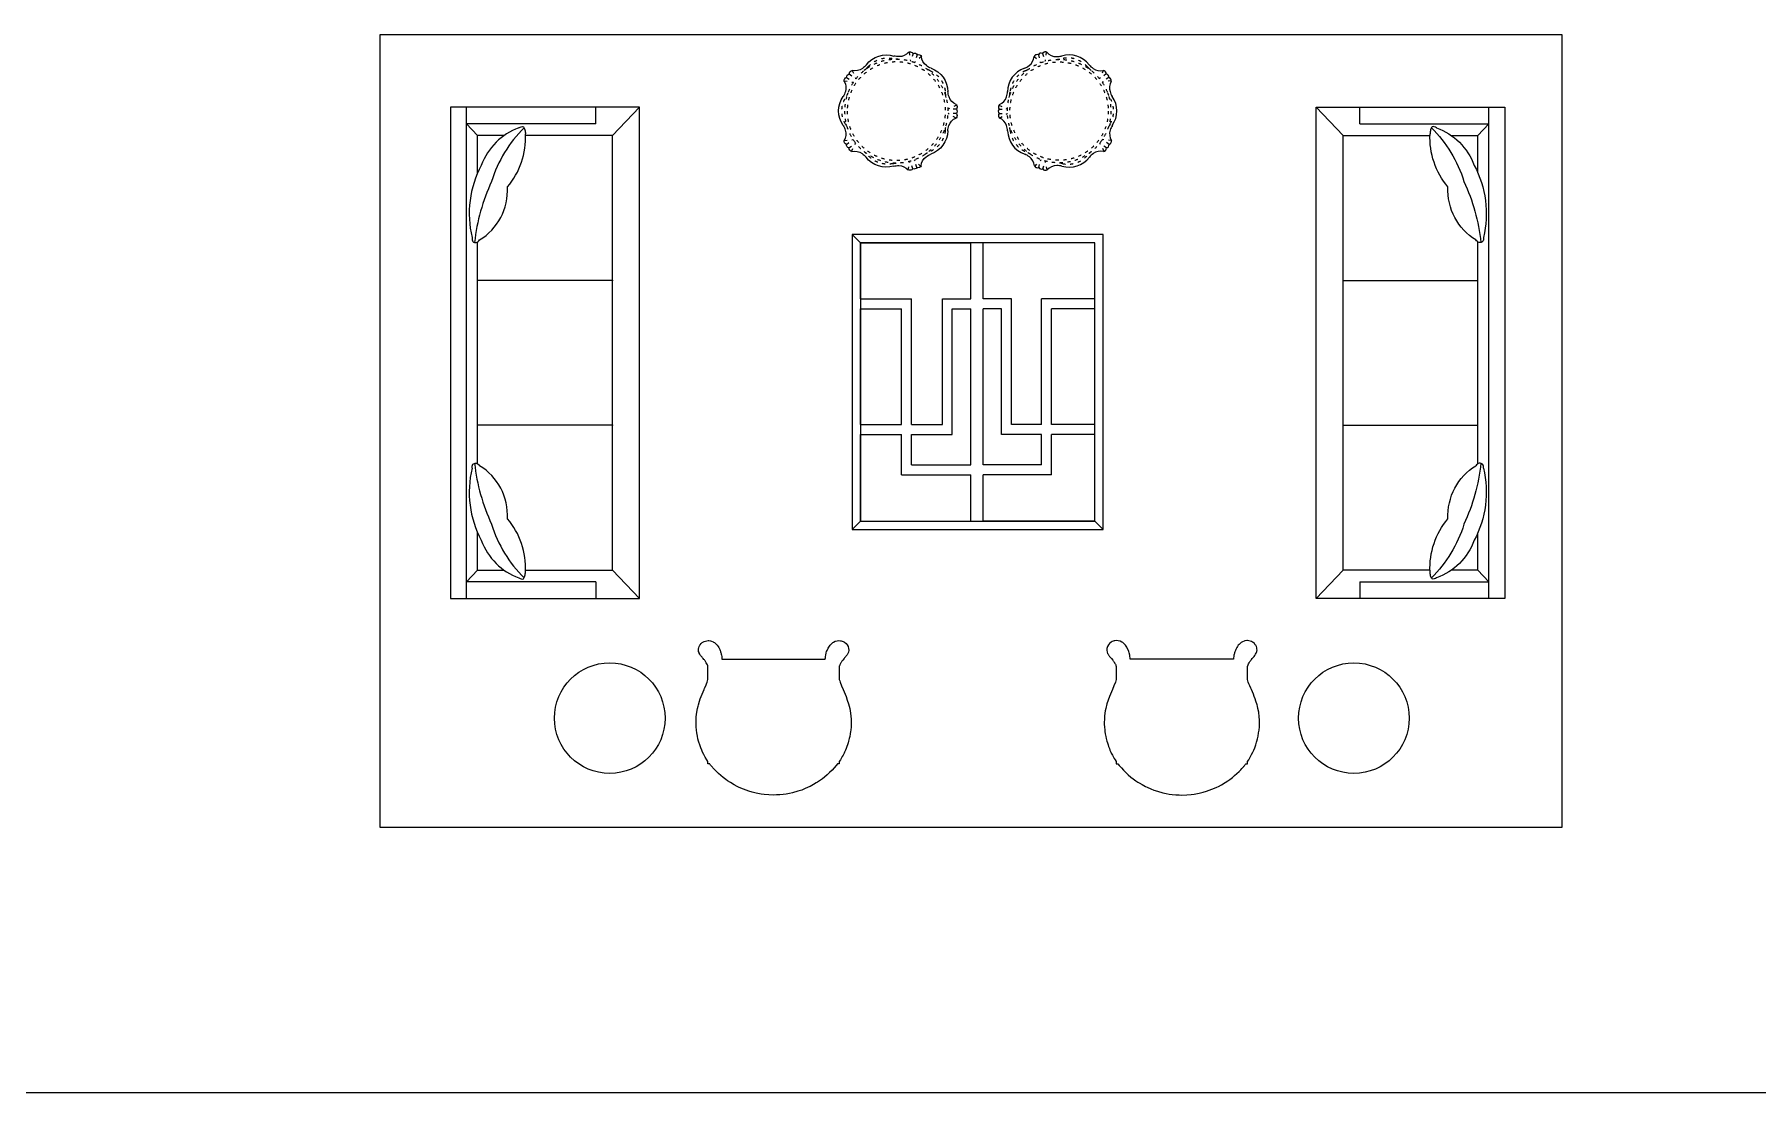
# Model space of a CAD drawing. Extents: x 185064 to 343242, y -369192 to -264966.
# Drawn here: x 204981 to 213220, y -295675 to -290616 of the extents above; entities that cross this region are included whole.
import ezdxf

# ---------------------------------------------------------------- set-up
doc = ezdxf.new("R2010")
doc.units = 0
doc.linetypes.add('ACAD_ISO03W100', pattern=[30, 12, -18])
doc.layers.add('J-家具', color=1, linetype='Continuous')

# ---------------------------------------------------------------- blocks, each defined once
blk = doc.blocks.new('A$C7D954C95')
at = {"color": 3}
for p, q in [((136, 814), (0, 950)), ((0, 950), (0, 0)), ((2350, 950), (0, 950)), ((2350, 950), (2214, 814)), ((2350, 0), (2350, 950)), ((136, 814), (136, 376.7)), ((2214, 814), (136, 814)), ((2214, 376.7), (2214, 814)), ((80, 730), (0, 730)), ((80, 730), (80, 80)), ((2270, 730), (2270, 80)), ((2270, 730), (2350, 730)), ((136, 268.6), (136, 136)), ((2214, 136), (2214, 268.6)), ((136, 136), (80, 80)), ((313.9, 136), (136, 136)), ((1706, 136), (644, 136)), ((2214, 136), (2036.1, 136)), ((2214, 136), (2270, 80)), ((2350, 80), (0, 80)), ((0, 0), (2350, 0))]:
    blk.add_line(p, q, dxfattribs=at)
at = {"color": 1}
for p, q in [((828.7, 814), (828.7, 136)), ((1521.3, 814), (1521.3, 136))]:
    blk.add_line(p, q, dxfattribs=at)
at = {"color": 8}
for centre, radius, start, end in [((550.2, 793.2), 618.9, 223.15451, 251.66948), ((393.7, 443.1), 311.2, 198.71541, 248.32578), ((145.2, 23.5), 353.3, 48.0275, 92.85133), ((2204.8, 23.5), 353.3, 87.14867, 131.9725), ((1799.8, 793.2), 618.9, 288.33052, 316.84549), ((1956.3, 443.1), 311.2, 291.67422, 341.28459), ((394.2, 9.8), 276.7, 29.45369, 92.6435), ((1955.8, 9.8), 276.7, 87.3565, 150.54631), ((753.5, 1022.1), 908.2, 244.01448, 263.25362), ((1596.5, 1022.1), 908.2, 276.74638, 295.98552), ((508.6, 561.2), 467.7, 240.56956, 284.19578), ((1841.4, 561.2), 467.7, 255.80422, 299.43044)]:
    blk.add_arc(centre, radius, start, end, dxfattribs=at)
for points, knots in [([(99, 343.2), (95, 351.7), (88.4, 366.1), (109.9, 375.5), (121.3, 376.1), (127.6, 376.4)], [0, 0, 0, 0, 23.122288, 38.994209, 58.496348, 58.496348, 58.496348, 58.496348]), ([(2251, 343.2), (2255, 351.7), (2261.6, 366.1), (2240.1, 375.5), (2228.7, 376.1), (2222.4, 376.4)], [0, 0, 0, 0, 23.122288, 38.994209, 58.496348, 58.496348, 58.496348, 58.496348]), ([(623.2, 107.8), (630.6, 107.7), (644.6, 107.5), (650.1, 131.5), (640.4, 140.8), (635.1, 145.9)], [0, 0, 0, 0, 19.656899, 37.219325, 57.991517, 57.991517, 57.991517, 57.991517]), ([(1726.8, 107.8), (1719.4, 107.7), (1705.4, 107.5), (1699.9, 131.5), (1709.6, 140.8), (1714.9, 145.9)], [0, 0, 0, 0, 19.656899, 37.219325, 57.991517, 57.991517, 57.991517, 57.991517])]:
    blk.add_open_spline(points, degree=3, knots=knots, dxfattribs=at)
at = {"color": 3}
for p in [(828.7, 814), (1521.3, 814)]:
    blk.add_point(p, dxfattribs=at)
blk = doc.blocks.new('chajjjj')
at = {"color": 3, "lineweight": 13}
for p, q in [((0, 105.8), (1000, 105.8)), ((0, -1070), (0, 105.8)), ((1000, 105.8), (1000, -1070)), ((1000, -1070), (0, -1070))]:
    blk.add_line(p, q, dxfattribs=at)
at = {"color": 251, "lineweight": 13}
for p, q in [((33, 72.9), (967, 72.9)), ((33, -1037), (33, 72.9)), ((967, 72.9), (1000, 105.8)), ((967, 72.9), (967, -1037)), ((33, -1037), (0, -1070)), ((967, -1037), (33, -1037)), ((967, -1037), (1000, -1070))]:
    blk.add_line(p, q, dxfattribs=at)
at = {"color": 250, "lineweight": 13}
for p, q in [((33, -151.5), (33, 72.9)), ((33, 72.9), (478.3, 72.9)), ((478.3, -151.5), (478.3, 72.9)), ((967, 72.9), (527.9, 72.9)), ((527.9, -151.5), (527.9, 72.9)), ((967, -151.5), (967, 72.9)), ((33, -151.5), (245.8, -151.5)), ((33, -651.9), (33, -191.1)), ((33, -191.1), (206.2, -191.1)), ((206.2, -651.9), (206.2, -191.1)), ((245.8, -651.9), (245.8, -151.5)), ((365.2, -151.5), (478.3, -151.5)), ((365.2, -651.9), (365.2, -151.5)), ((404.7, -191.1), (478.3, -191.1)), ((404.7, -691.4), (404.7, -191.1)), ((478.3, -812.3), (478.3, -191.1)), ((641, -151.5), (527.9, -151.5)), ((527.9, -812.3), (527.9, -191.1)), ((601.4, -191.1), (527.9, -191.1)), ((601.4, -691.4), (601.4, -191.1)), ((641, -651.9), (641, -151.5)), ((967, -151.5), (764.2, -151.5)), ((764.2, -651.9), (764.2, -151.5)), ((967, -191.1), (803.8, -191.1)), ((803.8, -651.9), (803.8, -191.1)), ((967, -651.9), (967, -191.1)), ((33, -651.9), (206.2, -651.9)), ((245.8, -651.9), (365.2, -651.9)), ((764.2, -651.9), (641, -651.9)), ((967, -651.9), (803.8, -651.9)), ((33, -1037), (33, -691.4)), ((33, -691.4), (206.2, -691.4)), ((206.2, -851.8), (206.2, -691.4)), ((245.8, -691.4), (404.7, -691.4)), ((245.8, -812.3), (245.8, -691.4)), ((764.2, -691.4), (601.4, -691.4)), ((764.2, -812.3), (764.2, -691.4)), ((967, -691.4), (803.8, -691.4)), ((803.8, -851.8), (803.8, -691.4)), ((967, -1037), (967, -691.4)), ((245.8, -812.3), (365.2, -812.3)), ((365.2, -812.3), (478.3, -812.3)), ((641, -812.3), (527.9, -812.3)), ((764.2, -812.3), (641, -812.3)), ((206.2, -851.8), (478.3, -851.8)), ((478.3, -1037), (478.3, -851.8)), ((527.9, -1037), (527.9, -851.8)), ((803.8, -851.8), (527.9, -851.8)), ((33, -1037), (478.3, -1037)), ((967, -1037), (527.9, -1037))]:
    blk.add_line(p, q, dxfattribs=at)
blk = doc.blocks.new('u111111111122221111111')
at = {"layer": 'J-家具', "color": 3, "linetype": 'ACAD_ISO03W100', "lineweight": 13}
for p, q in [((-26.2, 230.5), (-8.3, 199.8)), ((-8.3, 231.9), (-8.3, 199.8)), ((24.2, 232.1), (8.3, 199.8)), ((8.3, 231.9), (8.3, 199.8)), ((-217.9, 79.6), (-187.5, 69.7)), ((-213.3, 94.8), (-187.5, 69.7)), ((211.1, 96.1), (187.5, 69.7)), ((217.9, 79.6), (187.5, 69.7)), ((-227.3, 46.3), (-192.6, 53.8)), ((-223.1, 63.7), (-192.6, 53.8)), ((223.1, 63.7), (192.6, 53.8)), ((228.2, 48.7), (192.6, 53.8)), ((-156, -173.5), (-124.2, -156.8)), ((-143, -182.7), (-124.2, -156.8)), ((-129.5, -192.5), (-110.7, -166.6)), ((-114.3, -201.9), (-110.7, -166.6)), ((129.5, -192.5), (110.7, -166.6)), ((116.8, -202), (110.7, -166.6)), ((143, -182.7), (124.2, -156.8)), ((156.7, -171.1), (124.2, -156.8))]:
    blk.add_line(p, q, dxfattribs=at)
for radius in [200, 190]:
    blk.add_circle((0, 0), radius, dxfattribs=at)
at = {"layer": 'J-家具', "color": 3, "lineweight": 13}
for centre, radius, start, end in [((-81.8, 279.4), 80.6, 274.36389, 289.05359), ((-70.8, 249), 48.3, 288.39738, 337.46134), ((-16.8, 221), 13.4, 97.57763, 134.68134), ((0, 0), 235, 94.0388, 94.5239), ((-15.7, 222.6), 11.8, 51.34774, 93.97054), ((0, 222.4), 12.6, 48.59027, 131.40973), ((15.7, 222.6), 11.8, 86.02946, 128.65226), ((0, 0), 235, 85.4761, 85.9612), ((16.8, 221), 13.4, 45.31866, 82.42237), ((70.8, 249), 48.3, 202.53866, 251.60262), ((81.8, 279.4), 80.6, 250.94641, 265.63611), ((-240.5, 164.2), 80.6, 322.94641, 337.63611), ((-73.8, 101.6), 97.5, 91.07587, 160.92413), ((73.8, 101.6), 97.5, 19.07587, 88.92413), ((240.5, 164.2), 80.6, 202.36389, 217.05359), ((-211.5, 68.7), 12.6, 120.59027, 203.40973), ((-206.8, 83.7), 11.8, 158.02946, 200.65226), ((0, 0), 235, 157.4761, 157.9612), ((-205, 84.2), 13.4, 117.31866, 154.42237), ((-215, 144.2), 48.3, 274.53866, 323.60262), ((-317.5, 201.7), 176.3, 328.81013, 335.78226), ((317.5, 201.7), 176.3, 204.21774, 211.18987), ((215, 144.2), 48.3, 216.39738, 265.46134), ((205, 84.2), 13.4, 25.57763, 62.68134), ((0, 0), 235, 22.0388, 22.5239), ((206.8, 83.7), 11.8, 339.34774, 21.97054), ((211.5, 68.7), 12.6, 336.59027, 59.40973), ((-215.4, 52.3), 13.4, 169.57763, 206.68134), ((0, 0), 235, 166.0388, 166.5239), ((-216.6, 53.8), 11.8, 123.34774, 165.97054), ((-258.7, 9.7), 48.3, 0.39738, 49.46134), ((-291, 8.5), 80.6, 346.36389, 1.05359), ((258.7, 9.7), 48.3, 130.53866, 179.60262), ((291, 8.5), 80.6, 178.94641, 193.63611), ((216.6, 53.8), 11.8, 14.02946, 56.65226), ((215.4, 52.3), 13.4, 333.31866, 10.42237), ((0, 0), 235, 13.4761, 13.9612), ((-119.4, -38.8), 97.5, 163.07587, 232.92413), ((119.4, -38.8), 97.5, 307.07587, 16.92413), ((-230.4, -178), 80.6, 34.94641, 49.63611), ((-203.6, -159.9), 48.3, 346.53866, 35.60262), ((203.6, -159.9), 48.3, 144.39738, 193.46134), ((290, -239.7), 176.3, 132.21774, 139.18987), ((230.4, -178), 80.6, 130.36389, 145.05359), ((-143.5, -168.9), 13.4, 189.31866, 226.42237), ((0, 0), 235, 229.4761, 229.9612), ((-143.6, -170.8), 11.8, 230.02946, 272.65226), ((-130.7, -179.9), 12.6, 192.59027, 275.40973), ((-118.1, -189.3), 11.8, 195.34774, 237.97054), ((0, 0), 235, 238.0388, 238.5239), ((-89.1, -243), 48.3, 72.39738, 121.46134), ((-98, -274.2), 80.6, 58.36389, 73.05359), ((98, -274.2), 80.6, 106.94641, 121.63611), ((89.1, -243), 48.3, 58.53866, 107.60262), ((0, 0), 235, 301.4761, 301.9612), ((118.1, -189.3), 11.8, 302.02946, 344.65226), ((130.7, -179.9), 12.6, 264.59027, 347.40973), ((143.6, -170.8), 11.8, 267.34774, 309.97054), ((0, 0), 235, 310.0388, 310.5239), ((143.5, -168.9), 13.4, 313.57763, 350.68134), ((-116.3, -188.7), 13.4, 241.57763, 278.68134), ((0, -125.6), 97.5, 235.07587, 304.92413), ((116.3, -188.7), 13.4, 261.31866, 298.42237)]:
    blk.add_arc(centre, radius, start, end, dxfattribs=at)
at = {"layer": 'J-家具', "color": 3, "linetype": 'ACAD_ISO03W100', "lineweight": 13}
for centre, radius, start, end in [((-64.4, 88.6), 101, 95.81533, 156.18467), ((-93.7, 364.3), 176.3, 276.21774, 283.18987), ((93.7, 364.3), 176.3, 256.81013, 263.78226), ((64.4, 88.6), 101, 23.81533, 84.18467), ((-375.5, 23.5), 176.3, 348.21774, 355.18987), ((375.5, 23.5), 176.3, 184.81013, 191.78226), ((-104.2, -33.9), 101, 167.81533, 228.18467), ((104.2, -33.9), 101, 311.81533, 12.18467), ((-290, -239.7), 176.3, 40.81013, 47.78226), ((-138.3, -349.8), 176.3, 60.21774, 67.18987), ((0, -109.5), 101, 239.81533, 300.18467), ((138.3, -349.8), 176.3, 112.81013, 119.78226)]:
    blk.add_arc(centre, radius, start, end, dxfattribs=at)

msp = doc.modelspace()

# ---------------------------------------------------------------- linework, layer by layer
at = {"color": 8}
msp.add_line((185063.7, -295675.3), (343241.6, -295675.3), dxfattribs=at)
msp.add_lwpolyline([(206634, -290615.6), (212283.7, -290615.6), (212283.7, -294407.5), (206634, -294407.5)], close=True, dxfattribs=at)
at = {"color": 1}
msp.add_lwpolyline([(208891.2, -292982.8), (210091.2, -292982.8), (210091.2, -291571.8), (208891.2, -291571.8)], close=True, dxfattribs=at)
at = {"color": 3}
for points in [[(208861.5, -293781.8), (208867.6, -293798.6), (208873.3, -293816.6), (208878.9, -293838.8), (208881.3, -293850.4), (208884.6, -293874.4), (208885.8, -293890.9), (208886.1, -293904.9), (208885.9, -293916.1), (208885.4, -293925.8), (208883.9, -293943.2), (208883.1, -293949.3), (208881.4, -293960.5), (208879.1, -293972.5), (208876.8, -293982.7), (208873.8, -293994.6), (208871.3, -294003.2), (208868.4, -294012.5), (208865.3, -294021.2), (208861.8, -294030.4), (208858.8, -294037.7), (208854.7, -294047), (208852.5, -294051.7), (208847.3, -294062.1), (208843.7, -294068.7), (208838.2, -294078.2), (208834.8, -294083.8), (208829.1, -294092.5), (208829.1, -294103.7), (208820.9, -294103.7), (208814.3, -294111.8), (208804.4, -294123.3), (208794.7, -294133.7), (208783, -294145.4), (208771.4, -294156), (208758.8, -294166.6), (208748.5, -294174.7), (208734.9, -294184.4), (208725.3, -294190.9), (208719.3, -294194.6), (208705.3, -294202.9), (208689.8, -294211.1), (208681.1, -294215.4), (208663.2, -294223.3), (208649.3, -294228.7), (208631.3, -294234.9), (208605.7, -294242), (208590.7, -294245.2), (208575.3, -294248), (208561.2, -294249.9), (208544.6, -294251.6), (208528.5, -294252.4), (208515.1, -294252.7), (208492.1, -294252), (208469.9, -294250), (208456.4, -294248.2), (208432.3, -294243.7), (208412.8, -294239), (208396.7, -294234.2), (208384.7, -294230.1), (208371.4, -294225.1), (208358.8, -294219.8), (208347.4, -294214.6), (208340.4, -294211.1), (208326.1, -294203.6), (208308.8, -294193.3), (208295.1, -294184.3), (208286, -294177.9), (208273.4, -294168.2), (208263.2, -294159.8), (208252.3, -294150.2), (208241.6, -294139.9), (208233.6, -294131.8), (208228.3, -294126.1), (208225.3, -294122.8), (208222.8, -294120), (208220.7, -294117.5), (208218.6, -294115), (208216.3, -294112.3), (208213.9, -294109.4), (208211.8, -294106.7), (208210.3, -294104.9), (208209.4, -294103.7), (208201.1, -294103.7), (208201.1, -294092.5), (208195.4, -294083.8), (208188.2, -294071.8), (208181.6, -294059.6), (208175.5, -294047), (208171.4, -294037.7), (208167, -294026.8), (208161.8, -294012.4), (208158, -294000.3), (208156.4, -293994.6), (208153.5, -293983.2), (208150.8, -293970.9), (208148.1, -293955.7), (208146.4, -293943.2), (208144.8, -293925.8), (208144.1, -293906.1), (208144.3, -293893), (208145.2, -293878.1), (208147.9, -293856.3), (208151.3, -293838.8), (208154, -293827.2), (208155.6, -293821.4), (208160.7, -293804.3), (208164.6, -293793), (208168.7, -293781.8), (208173.1, -293770.7), (208177.8, -293759.4), (208182.9, -293747.8), (208185.4, -293742), (208190.4, -293730.3), (208194.3, -293720.5), (208197.4, -293712.2), (208201.1, -293700.9), (208201, -293636.4), (208200.2, -293634.4), (208198.6, -293630.8), (208196.3, -293625.8), (208193.3, -293620.4), (208191.8, -293617.7), (208189.6, -293614.4), (208187.6, -293611.5), (208185.9, -293609.2), (208184, -293606.9), (208181.4, -293603.8), (208178.3, -293600.2), (208175.6, -293597), (208172.9, -293593.9), (208169.7, -293590.1), (208165.8, -293584.9), (208164.1, -293582.4), (208162.5, -293579.8), (208159.7, -293574.6), (208158.5, -293571.8), (208156.7, -293566.1), (208156.2, -293563.2), (208155.9, -293560.2), (208155.9, -293554.2), (208156.3, -293551.2), (208156.9, -293548.3), (208158.7, -293542.6), (208160.2, -293539.5), (208161.9, -293536.5), (208163.9, -293533.7), (208168.5, -293528.5), (208173.9, -293524), (208176.8, -293522.1), (208182.6, -293518.8), (208188.7, -293516.4), (208195.1, -293514.7), (208201.6, -293514), (208204.8, -293514.1), (208214.1, -293515.4), (208217.8, -293516.5), (208225.8, -293519.9), (208228.1, -293521.2), (208232.4, -293524), (208238.3, -293528.9), (208242, -293532.7), (208245.4, -293536.6), (208249.7, -293542.6), (208252.5, -293547.1), (208256.1, -293553.7), (208257.8, -293557.5), (208259.3, -293560.8), (208260.8, -293564.8), (208261.9, -293567.9), (208263.3, -293572.4), (208264.1, -293575.5), (208265.1, -293579.7), (208266, -293584.3), (208266.9, -293590.3), (208267.5, -293596.3), (208267.8, -293600.7), (208267.9, -293603.7), (208762.3, -293603.7), (208762.4, -293600.7), (208762.7, -293596.3), (208763.3, -293590.3), (208764.2, -293584.3), (208766.9, -293572.4), (208768.8, -293566.6), (208770.9, -293560.8), (208776.2, -293549.8), (208778.8, -293545.2), (208784.8, -293536.6), (208790, -293530.8), (208797.8, -293524), (208802.1, -293521.2), (208810.1, -293517.3), (208819.2, -293514.8), (208827.2, -293514), (208835.1, -293514.7), (208838.3, -293515.4), (208847.6, -293518.8), (208853.5, -293522.1), (208861.7, -293528.5), (208866.3, -293533.7), (208871.5, -293542.6), (208873.9, -293551.2), (208874.3, -293560.2), (208872.7, -293569), (208870, -293575.6), (208868.2, -293579), (208866.1, -293582.4), (208864.4, -293584.9), (208862.6, -293587.3), (208860.4, -293590.1), (208859, -293591.9), (208857.3, -293593.9), (208854.4, -293597.2), (208851.9, -293600.2), (208845.4, -293607.9), (208843.5, -293610.3), (208841.3, -293613.3), (208839.9, -293615.5), (208837.9, -293618.7), (208836.6, -293620.9), (208835, -293623.7), (208833.2, -293627.3), (208831.5, -293630.8), (208830.1, -293634.1), (208829.1, -293636.5), (208829.1, -293700.9), (208831, -293707), (208832.8, -293712.2), (208839.8, -293730.3), (208847.3, -293747.8), (208852.4, -293759.4)], [(210120.9, -293781.8), (210114.8, -293798.6), (210109.1, -293816.6), (210103.4, -293838.8), (210101, -293850.4), (210097.7, -293874.4), (210096.5, -293890.9), (210096.2, -293904.9), (210096.4, -293916.1), (210096.9, -293925.8), (210098.5, -293943.2), (210099.3, -293949.3), (210101, -293960.5), (210103.2, -293972.5), (210105.5, -293982.7), (210108.6, -293994.6), (210111, -294003.2), (210114, -294012.5), (210117, -294021.2), (210120.5, -294030.4), (210123.5, -294037.7), (210127.7, -294047), (210129.9, -294051.7), (210135.1, -294062.1), (210138.6, -294068.7), (210144.1, -294078.2), (210147.5, -294083.8), (210153.2, -294092.5), (210153.2, -294103.7), (210161.5, -294103.7), (210168, -294111.8), (210177.9, -294123.3), (210187.6, -294133.7), (210199.3, -294145.4), (210211, -294156), (210223.5, -294166.6), (210233.9, -294174.7), (210247.4, -294184.4), (210257.1, -294190.9), (210263, -294194.6), (210277, -294202.9), (210292.5, -294211.1), (210301.2, -294215.4), (210319.2, -294223.3), (210333, -294228.7), (210351, -294234.9), (210376.6, -294242), (210391.6, -294245.2), (210407, -294248), (210421.2, -294249.9), (210437.8, -294251.6), (210453.9, -294252.4), (210467.2, -294252.7), (210490.2, -294252), (210512.4, -294250), (210525.9, -294248.2), (210550, -294243.7), (210569.5, -294239), (210585.6, -294234.2), (210597.6, -294230.1), (210610.9, -294225.1), (210623.6, -294219.8), (210635, -294214.6), (210642, -294211.1), (210656.2, -294203.6), (210673.5, -294193.3), (210687.2, -294184.3), (210696.3, -294177.9), (210709, -294168.2), (210719.2, -294159.8), (210730.1, -294150.2), (210740.8, -294139.9), (210748.8, -294131.8), (210754, -294126.1), (210757, -294122.8), (210759.5, -294120), (210761.7, -294117.5), (210763.7, -294115), (210766.1, -294112.3), (210768.5, -294109.4), (210770.6, -294106.7), (210772, -294104.9), (210773, -294103.7), (210781.2, -294103.7), (210781.2, -294092.5), (210787, -294083.8), (210794.1, -294071.8), (210800.7, -294059.6), (210806.8, -294047), (210811, -294037.7), (210815.4, -294026.8), (210820.5, -294012.4), (210824.3, -294000.3), (210825.9, -293994.6), (210828.9, -293983.2), (210831.6, -293970.9), (210834.3, -293955.7), (210836, -293943.2), (210837.6, -293925.8), (210838.3, -293906.1), (210838, -293893), (210837.1, -293878.1), (210834.4, -293856.3), (210831.1, -293838.8), (210828.3, -293827.2), (210826.8, -293821.4), (210821.6, -293804.3), (210817.8, -293793), (210813.6, -293781.8), (210809.2, -293770.7), (210804.5, -293759.4), (210799.5, -293747.8), (210796.9, -293742), (210792, -293730.3), (210788, -293720.5), (210784.9, -293712.2), (210781.2, -293700.9), (210781.3, -293636.4), (210782.1, -293634.4), (210783.7, -293630.8), (210786.1, -293625.8), (210789, -293620.4), (210790.6, -293617.7), (210792.7, -293614.4), (210794.8, -293611.5), (210796.5, -293609.2), (210798.3, -293606.9), (210800.9, -293603.8), (210804, -293600.2), (210806.7, -293597), (210809.5, -293593.9), (210812.6, -293590.1), (210816.6, -293584.9), (210818.3, -293582.4), (210819.9, -293579.8), (210822.7, -293574.6), (210823.9, -293571.8), (210825.6, -293566.1), (210826.2, -293563.2), (210826.5, -293560.2), (210826.4, -293554.2), (210826, -293551.2), (210825.5, -293548.3), (210823.6, -293542.6), (210822.2, -293539.5), (210820.4, -293536.5), (210818.4, -293533.7), (210813.8, -293528.5), (210808.5, -293524), (210805.6, -293522.1), (210799.8, -293518.8), (210793.6, -293516.4), (210787.3, -293514.7), (210780.7, -293514), (210777.6, -293514.1), (210768.3, -293515.4), (210764.5, -293516.5), (210756.5, -293519.9), (210754.3, -293521.2), (210750, -293524), (210744, -293528.9), (210740.4, -293532.7), (210737, -293536.6), (210732.6, -293542.6), (210729.8, -293547.1), (210726.3, -293553.7), (210724.5, -293557.5), (210723.1, -293560.8), (210721.5, -293564.8), (210720.5, -293567.9), (210719.1, -293572.4), (210718.2, -293575.5), (210717.2, -293579.7), (210716.3, -293584.3), (210715.4, -293590.3), (210714.8, -293596.3), (210714.6, -293600.7), (210714.5, -293603.7), (210220, -293603.7), (210219.9, -293600.7), (210219.7, -293596.3), (210219.1, -293590.3), (210218.2, -293584.3), (210215.4, -293572.4), (210213.6, -293566.6), (210211.4, -293560.8), (210206.2, -293549.8), (210203.5, -293545.2), (210197.5, -293536.6), (210192.3, -293530.8), (210184.5, -293524), (210180.2, -293521.2), (210172.2, -293517.3), (210163.1, -293514.8), (210155.1, -293514), (210147.2, -293514.7), (210144, -293515.4), (210134.7, -293518.8), (210128.9, -293522.1), (210120.7, -293528.5), (210116.1, -293533.7), (210110.9, -293542.6), (210108.4, -293551.2), (210108, -293560.2), (210109.6, -293569), (210112.3, -293575.6), (210114.1, -293579), (210116.2, -293582.4), (210117.9, -293584.9), (210119.7, -293587.3), (210121.9, -293590.1), (210123.3, -293591.9), (210125, -293593.9), (210127.9, -293597.2), (210130.5, -293600.2), (210136.9, -293607.9), (210138.8, -293610.3), (210141, -293613.3), (210142.5, -293615.5), (210144.5, -293618.7), (210145.8, -293620.9), (210147.3, -293623.7), (210149.2, -293627.3), (210150.8, -293630.8), (210152.2, -293634.1), (210153.2, -293636.5), (210153.2, -293700.9), (210151.3, -293707), (210149.6, -293712.2), (210142.5, -293730.3), (210135, -293747.8), (210130, -293759.4)]]:
    msp.add_lwpolyline(points, close=True, dxfattribs=at)
for centre in [(207731.7, -293885), (211289.6, -293885)]:
    msp.add_circle(centre, 264.4, dxfattribs=at)

# ---------------------------------------------------------------- block references
at = {"color": 1, "yscale": 1.2375, "zscale": 1.2375}
for p, xscale, rotation in [((209102.1, -290982.1), -1.237500000191384, 341.8227936224494), ((209880.2, -290982.1), 1.237500000191384, 18.17720637755047)]:
    msp.add_blockref('u111111111122221111111', p, dxfattribs=dict(at, xscale=xscale, rotation=rotation))
at = {"color": 1, "yscale": 0.9499999999970896, "rotation": 270}
msp.add_blockref('A$C7D954C95', (206970.9, -290963.2), dxfattribs=at)
at = {"color": 1, "xscale": -1, "yscale": 0.9499999999970896, "rotation": 90}
msp.add_blockref('A$C7D954C95', (212011.5, -290963.2), dxfattribs=at)
at = {"color": 1, "xscale": -1.199999999999999, "yscale": 1.199999999999999, "zscale": 1.199999999999999}
msp.add_blockref('chajjjj', (210091.2, -291698.8), dxfattribs=at)

doc.saveas('drawing.dxf')
